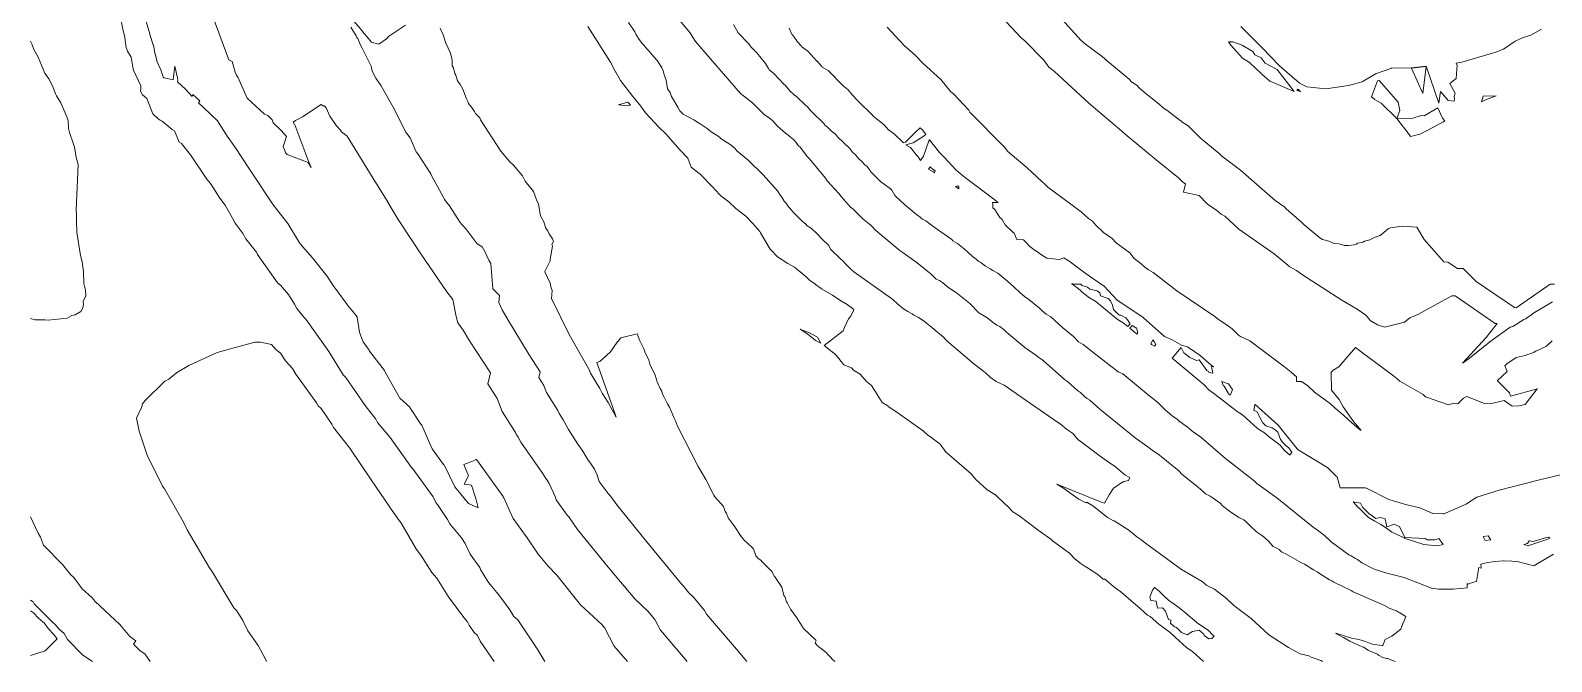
# Model space of a CAD drawing. Header units: metres. Extents: x 808092 to 809616, y 9156899 to 9158040.
# Drawn here: x 808091.9 to 808547.3, y 9156899.9 to 9157088.8 of the extents above; entities that cross this region are included whole.
import ezdxf

# ---------------------------------------------------------------- set-up
doc = ezdxf.new("R2010")
doc.units = ezdxf.units.M
doc.layers.add('C-TOPO-MAJR', color=9, linetype='Continuous')

msp = doc.modelspace()

# ---------------------------------------------------------------- linework, layer by layer
at = {"layer": 'C-TOPO-MAJR', "color": 9, "linetype": 'Continuous', "lineweight": 5}
for points, elevation in [([(808204.21, 9157090.33), (808199.14, 9157086.93), (808198.48, 9157086.25), (808196.21, 9157084.72), (808194.01, 9157085.29), (808192.04, 9157087.64), (808191.72, 9157087.97), (808191.22, 9157088.65), (808184.57, 9157096.49)], 2800), ([(808245.93, 9156899.9), (808243.84, 9156903.37), (808237.82, 9156912.44), (808236.6, 9156913.38), (808235.43, 9156915.37), (808232.3, 9156919.62), (808231.9, 9156920.04), (808231.56, 9156920.6), (808229.53, 9156922.97), (808228.87, 9156923.83), (808226.68, 9156927.46), (808226.5, 9156928.09), (808223.53, 9156932.09), (808222.11, 9156935.23), (808220.96, 9156936.93), (808217.44, 9156941.08), (808216.76, 9156942.47), (808213.81, 9156946.9), (808213.3, 9156947.54), (808212.46, 9156949.23), (808206.39, 9156957.6), (808206, 9156958.02), (808199.6, 9156967.01), (808195.86, 9156971.47), (808195.29, 9156972.4), (808192.14, 9156976.49), (808186.3, 9156984.93), (808185.58, 9156985.75), (808181.29, 9156992.69), (808174.32, 9157002.42), (808173.87, 9157002.85), (808171.7, 9157005.6), (808171.02, 9157006.86), (808169.16, 9157009.79), (808166.81, 9157012.6), (808165.93, 9157013.24), (808159.87, 9157021.75), (808159.58, 9157022.46), (808156.44, 9157026.46), (808156.02, 9157027.11), (808155.56, 9157027.95), (808153.16, 9157031.07), (808152.4, 9157032.64), (808150.25, 9157036.45), (808148.64, 9157038.6), (808145.86, 9157043), (808144.77, 9157044.23), (808139.88, 9157051.58), (808137.15, 9157054.97), (808136.47, 9157055.37), (808135, 9157058.73), (808134.39, 9157059.15), (808131.37, 9157061.68), (808130.73, 9157061.93), (808130.13, 9157062.37), (808128.6, 9157063.82), (808126.74, 9157068.41), (808125.49, 9157069.54), (808124.91, 9157070.58), (808124.94, 9157071.59), (808125.01, 9157072.23), (808122.8, 9157076.88), (808122.54, 9157077.81), (808122.05, 9157080.82), (808120.96, 9157082.58), (808120.6, 9157083.73), (808120.06, 9157087.3), (808119.64, 9157088.69), (808119.03, 9157091.68)], 2770), ([(808126.55, 9157091.43), (808127.67, 9157087.73), (808127.68, 9157087.61), (808128.67, 9157084.48), (808128.71, 9157084.42), (808129.12, 9157082.06), (808129.84, 9157079.39), (808130.93, 9157077.04), (808131.72, 9157074.61), (808131.83, 9157074.66), (808131.96, 9157074.59), (808134.64, 9157074.03), (808135.14, 9157078.11), (808135.96, 9157074.57), (808136.03, 9157073.81), (808135.95, 9157073.39), (808138.35, 9157071.21), (808140.34, 9157069.03), (808140.57, 9157069.63), (808142.6, 9157067.69), (808142.25, 9157067.11), (808143.73, 9157065.75), (808143.85, 9157065.61), (808147.94, 9157061.7), (808151.05, 9157056.85), (808151.13, 9157056.71), (808154.16, 9157052.38), (808154.2, 9157052.3), (808158.06, 9157046.4), (808164.56, 9157036.64), (808168.94, 9157030.99), (808172.5, 9157025.18), (808172.59, 9157025.09), (808172.66, 9157024.95), (808176.33, 9157020.72), (808180.63, 9157015.31), (808182.55, 9157012.43), (808186.74, 9157006.81), (808186.91, 9157006.45), (808189.43, 9157003.49), (808189.75, 9157002.93), (808190.39, 9156998.53), (808191.4, 9156995.79), (808191.51, 9156995.55), (808193.28, 9156993.09), (808193.46, 9156992.77), (808197.88, 9156986.97), (808197.93, 9156986.89), (808198.03, 9156986.68), (808202.39, 9156978.93), (808202.55, 9156978.72), (808205.48, 9156976.07), (808205.52, 9156975.98), (808208.81, 9156970.94), (808208.98, 9156970.75), (808209.06, 9156970.61), (808212.04, 9156963.74), (808212.16, 9156963.53), (808215.62, 9156958.89), (808215.75, 9156958.77), (808219, 9156952.24), (808219.39, 9156951.65), (808223.07, 9156947.19), (808225.98, 9156945.89), (808225.28, 9156948.74), (808223.96, 9156952.65), (808221.73, 9156952.96), (808223.06, 9156955.53), (808221.68, 9156958.92), (808224.57, 9156959.94), (808225.3, 9156960.35), (808225.46, 9156960.37), (808233.42, 9156949.28), (808233.54, 9156949.08), (808233.59, 9156949.02), (808233.67, 9156948.89), (808236.33, 9156942.93), (808236.39, 9156942.76), (808240.37, 9156937.33), (808240.47, 9156937.21), (808243.91, 9156932.09), (808246.9, 9156928.44), (808249.47, 9156925.79), (808256.63, 9156916.91), (808263.05, 9156910.86), (808263.86, 9156909.89), (808266.7, 9156904.47), (808270.7, 9156899.9)], 2780), ([(808146.36, 9157093.5), (808151.35, 9157080), (808152.32, 9157079.5), (808153.25, 9157076.26), (808153.64, 9157075.36), (808153.97, 9157074.79), (808156.83, 9157068.56), (808162.02, 9157063.73), (808162.94, 9157063.35), (808164.28, 9157061.99), (808164.58, 9157061.15), (808167.01, 9157058.86), (808168.59, 9157057.08), (808167.57, 9157054.01), (808168.34, 9157052.07), (808168.77, 9157051.65), (808175.03, 9157049.26), (808176.01, 9157047.74), (808175.27, 9157049.32), (808171.42, 9157059.71), (808171.35, 9157059.97), (808170.6, 9157061.35), (808171.23, 9157061.88), (808173.4, 9157062.96), (808178.96, 9157066.63), (808179.65, 9157066.16), (808179.96, 9157066.21), (808180.35, 9157065.72), (808180.44, 9157065.59), (808181.54, 9157063.16), (808183.51, 9157060.22), (808184.7, 9157058.92), (808185.01, 9157058.47), (808186.74, 9157057.1), (808194.21, 9157044.97), (808198.97, 9157037.27), (808199.05, 9157037.18), (808201.96, 9157032.19), (808208.82, 9157021.98), (808216.62, 9157010.51), (808218.36, 9157008.28), (808219.35, 9157003.14), (808219.84, 9157001.3), (808221.44, 9156999.07), (808223.39, 9156995.86), (808229.69, 9156986.31), (808228.84, 9156983.06), (808231.63, 9156978.61), (808233.14, 9156974.73), (808237.11, 9156968.43), (808237.33, 9156967.99), (808237.92, 9156967.06), (808238.7, 9156965.61), (808245.24, 9156956.25), (808246.22, 9156954.65), (808246.59, 9156954.17), (808247.23, 9156953.2), (808248.97, 9156949.31), (808249.3, 9156948.3), (808252.63, 9156943.76), (808253.09, 9156943.24), (808255.67, 9156939.43), (808264.86, 9156928.19), (808265.33, 9156927.57), (808272.85, 9156918.69), (808276.73, 9156915.02), (808278.81, 9156912.54), (808280.51, 9156909.3), (808288.52, 9156899.9)], 2790), ([(808478.76, 9156899.9), (808478.24, 9156900.26), (808475.38, 9156901.25), (808474.66, 9156901.63), (808472.05, 9156902.2), (808468.54, 9156904.07), (808462.71, 9156907.9), (808457.4, 9156912.81), (808452.22, 9156916.7), (808450.02, 9156918.82), (808446.37, 9156921.59), (808444.07, 9156922.65), (808442.69, 9156923.85), (808436.55, 9156927.42), (808425.74, 9156935.37), (808424.39, 9156936.44), (808423.19, 9156937.24), (808420.74, 9156939.21), (808416.36, 9156942.02), (808416.17, 9156942.04), (808414.36, 9156943.04), (808410.28, 9156946.27), (808408.21, 9156947.6), (808407.84, 9156947.44), (808405.78, 9156948.54), (808403.13, 9156950.41), (808403.13, 9156950.41), (808403.05, 9156950.49), (808403.04, 9156950.5), (808401.22, 9156951.82), (808399.18, 9156953), (808412.82, 9156947.55), (808413.52, 9156947.28), (808414.88, 9156949.76), (808416.18, 9156951.77), (808416.94, 9156952.25), (808418.09, 9156953.13), (808419.23, 9156953.82), (808420.62, 9156954.1), (808420.93, 9156954.76), (808421.02, 9156955.01), (808419.57, 9156955.78), (808416.9, 9156958.05), (808416.81, 9156958.1), (808416.72, 9156958.15), (808415.13, 9156959.28), (808414.97, 9156959.37), (808411.51, 9156961.83), (808411.34, 9156961.98), (808405.76, 9156966.12), (808405.6, 9156966.27), (808404.2, 9156967.93), (808403.87, 9156968.23), (808402.07, 9156969.48), (808400.24, 9156971.08), (808399.45, 9156971.56), (808387.44, 9156979.79), (808387.03, 9156980.13), (808383.4, 9156982.61), (808381.07, 9156983.77), (808379.34, 9156984.94), (808377.7, 9156986.42), (808374.75, 9156988.7), (808374.39, 9156989.04), (808366.28, 9156995.94), (808365.31, 9156996.99), (808359.45, 9157001.74), (808357.77, 9157002.89), (808356.43, 9157003.61), (808355.93, 9157004.01), (808354.57, 9157004.68), (808353.31, 9157005.48), (808351.63, 9157006.83), (808350.14, 9157008.23), (808349.66, 9157008.57), (808338.38, 9157016.59), (808337.49, 9157017.33), (808336.44, 9157018.43), (808336.01, 9157018.8), (808335.01, 9157019.92), (808334.58, 9157020.29), (808331.47, 9157023.32), (808330.98, 9157024.39), (808329, 9157026.26), (808327.49, 9157027.89), (808325.75, 9157029.48), (808324.5, 9157030.34), (808324.07, 9157030.78), (808322.96, 9157031.72), (808320.18, 9157034.53), (808319.3, 9157035.58), (808318.84, 9157036.02), (808318.04, 9157037.2), (808317.59, 9157037.67), (808316.84, 9157038.93), (808316.44, 9157039.37), (808315.54, 9157040.8), (808311.31, 9157045.61), (808306.69, 9157050.08), (808303.38, 9157052.77), (808302.78, 9157053.56), (808301.41, 9157054.65), (808298.97, 9157056.12), (808297.78, 9157057.11), (808295.68, 9157058.44), (808294.52, 9157059.46), (808292.4, 9157060.86), (808291.89, 9157061.13), (808290.5, 9157062.03), (808287.31, 9157063.76), (808286.31, 9157064.68), (808285.71, 9157065.85), (808283.88, 9157069.04), (808283.44, 9157070.22), (808282.66, 9157071.32), (808282.29, 9157073.86), (808281.75, 9157075.2), (808281.33, 9157076.71), (808280.9, 9157077.57), (808279.66, 9157079.67), (808278.54, 9157080.87), (808277.06, 9157082.69), (808276.54, 9157083.18), (808275.58, 9157084.43), (808275.15, 9157084.82), (808274.18, 9157086.08), (808273.28, 9157087.49), (808272.83, 9157088.42), (808270.98, 9157091.19)], 2830), ([(808285.2, 9157093.08), (808289.35, 9157088.18), (808291.04, 9157085.5), (808300.05, 9157075.15), (808304.51, 9157069.96), (808308.05, 9157067.16), (808311.54, 9157063.64), (808313.17, 9157062.54), (808314.07, 9157061.81), (808315.58, 9157060.09), (808317.94, 9157058.01), (808318.79, 9157057.4), (808320.42, 9157056.07), (808321.16, 9157055.29), (808321.72, 9157054.4), (808322.48, 9157053.71), (808324.45, 9157051.11), (808325.16, 9157050.4), (808329.9, 9157044.61), (808330.43, 9157043.76), (808333.98, 9157039.95), (808334.6, 9157039.1), (808337.44, 9157035.92), (808338.24, 9157035.27), (808341.17, 9157032.4), (808343.63, 9157030.4), (808345.04, 9157028.91), (808352.27, 9157022.82), (808353.2, 9157022.26), (808357.43, 9157019.23), (808361.54, 9157015.87), (808362.34, 9157015.01), (808363.1, 9157014.33), (808364.12, 9157013.9), (808364.99, 9157013.38), (808366.5, 9157012.03), (808368.32, 9157010.79), (808369.21, 9157010.27), (808373.14, 9157007.08), (808375.87, 9157004.29), (808378.2, 9157002.92), (808379.82, 9157001.57), (808381.2, 9157000.62), (808382.14, 9157000.17), (808383.45, 9156999.17), (808384.18, 9156998.51), (808389.66, 9156993.85), (808392.96, 9156991.56), (808393.82, 9156990.86), (808395.15, 9156990), (808401.54, 9156984.34), (808402.37, 9156983.75), (808405.43, 9156981.05), (808406.28, 9156980.41), (808407.35, 9156979.33), (808408.17, 9156978.66), (808409.04, 9156978.1), (808412.11, 9156975.43), (808422.63, 9156966.84), (808426.87, 9156963.86), (808427.73, 9156963.15), (808429.95, 9156961.65), (808435.72, 9156957.01), (808436.72, 9156955.86), (808442.09, 9156951.61), (808443.69, 9156950.07), (808445.15, 9156949.44), (808445.99, 9156948.78), (808448.07, 9156947.34), (808448.81, 9156946.5), (808450.85, 9156944.92), (808453.73, 9156942.98), (808455.18, 9156942.29), (808455.99, 9156941.63), (808457.11, 9156940.48), (808459.02, 9156938.72), (808460.78, 9156937.52), (808462.5, 9156936.07), (808463.94, 9156934.33), (808464.85, 9156933.98), (808465.73, 9156933.42), (808466.6, 9156932.68), (808467.59, 9156932.25), (808472.44, 9156929.45), (808473.31, 9156929.03), (808476.04, 9156927.32), (808477.17, 9156926.77), (808477.85, 9156926.25), (808480.87, 9156924.38), (808481.52, 9156924.07), (808482.15, 9156923.62), (808487.32, 9156921.15), (808487.88, 9156920.8), (808497.32, 9156916.71), (808498.94, 9156915.79), (808500.94, 9156915.12), (808501.76, 9156914.53), (808501.93, 9156914.47), (808503.64, 9156913.37), (808502.2, 9156909.68), (808502.17, 9156909.6), (808499.51, 9156907.46), (808497.5, 9156906.54), (808496.76, 9156904.67), (808496.54, 9156904.74), (808493.58, 9156905.14), (808491.61, 9156905.94), (808489.58, 9156906.54), (808487.41, 9156906.91), (808482.78, 9156908.39), (808483.14, 9156908.13), (808483.17, 9156908.11), (808484.96, 9156907.14), (808485.06, 9156907.11), (808486.92, 9156906.05), (808490.64, 9156904.29), (808490.98, 9156904.17), (808492.41, 9156903.27), (808492.79, 9156903.09), (808493, 9156903.04), (808495.2, 9156902.15), (808495.55, 9156901.81), (808497.03, 9156901.05), (808497.58, 9156900.94), (808497.9, 9156900.81), (808498.18, 9156900.84), (808500.45, 9156899.9)], 2840), ([(808302.38, 9157090.61), (808303.82, 9157088.1), (808306.89, 9157084.92), (808307.69, 9157083.75), (808309.39, 9157082.04), (808311.95, 9157078.9), (808312.86, 9157077.37), (808313.12, 9157076.99), (808314.51, 9157075.94), (808317.45, 9157072.69), (808317.83, 9157072.39), (808319.27, 9157070.75), (808320.53, 9157069.55), (808321.28, 9157069.01), (808324.04, 9157066.33), (808324.46, 9157066.02), (808325.52, 9157064.73), (808329.66, 9157060.74), (808329.74, 9157060.48), (808330.54, 9157059.83), (808331.73, 9157058.67), (808332.9, 9157057.78), (808333.51, 9157056.99), (808337.27, 9157053.45), (808337.95, 9157052.48), (808338.99, 9157051.48), (808339.93, 9157050.32), (808340.74, 9157049.62), (808341.8, 9157048.43), (808342.29, 9157048.13), (808343.3, 9157046.92), (808343.45, 9157046.55), (808346.46, 9157043.57), (808349.45, 9157041.37), (808349.81, 9157040.96), (808350.59, 9157039.59), (808350.94, 9157039.18), (808353.58, 9157036.66), (808357.32, 9157033.57), (808357.78, 9157033.32), (808359, 9157032.29), (808360.02, 9157031.82), (808362.51, 9157029.88), (808367.72, 9157026.21), (808368.09, 9157025.82), (808369.45, 9157025.05), (808371.46, 9157023.46), (808372.57, 9157022.4), (808374.02, 9157021.07), (808374.58, 9157020.74), (808375.82, 9157019.68), (808376.41, 9157019.33), (808377.83, 9157018.27), (808379.29, 9157017.47), (808380.08, 9157016.91), (808381.49, 9157016.12), (808382.84, 9157015.08), (808384.47, 9157013.75), (808386.35, 9157012.09), (808388.22, 9157010.21), (808389.53, 9157009.18), (808390.84, 9157008.29), (808394.02, 9157005.69), (808394.42, 9157005.27), (808395.59, 9157004.22), (808396.05, 9157003.88), (808397.36, 9157003.09), (808401.01, 9156999.78), (808404.2, 9156997.22), (808405.71, 9156995.62), (808407.06, 9156994.75), (808410.83, 9156991.83), (808411.29, 9156991.55), (808417.52, 9156986.64), (808418.95, 9156985.97), (808427.11, 9156979.21), (808428.35, 9156978.34), (808429.58, 9156977.3), (808431.81, 9156975.09), (808432.26, 9156974.78), (808433.88, 9156973.31), (808435.19, 9156972.43), (808435.98, 9156971.66), (808436.06, 9156971.76), (808437.23, 9156970.82), (808438.59, 9156969.86), (808439.72, 9156968.85), (808442.31, 9156967.03), (808449.72, 9156960.7), (808458.26, 9156953.99), (808459.05, 9156953.23), (808465.02, 9156948.86), (808475.99, 9156940.09), (808477.21, 9156939.26), (808479.33, 9156937.61), (808481.37, 9156935.74), (808486.65, 9156931.88), (808487.29, 9156931.59), (808488.57, 9156930.72), (808489.18, 9156930.43), (808490.56, 9156929.43), (808494.16, 9156927.52), (808495.79, 9156927.09), (808497.6, 9156926.43), (808503.21, 9156925.04), (808511.39, 9156921.87), (808513.47, 9156921.6), (808517.84, 9156921.61), (808522.1, 9156921.96), (808522.03, 9156923.26), (808522.21, 9156923.02), (808523.96, 9156923.7), (808524.8, 9156923.91), (808525.53, 9156928.07), (808526.22, 9156927.9), (808526.1, 9156929.1), (808527.76, 9156929.46), (808530.21, 9156929.86), (808532.88, 9156930.09), (808533.17, 9156930.01), (808535.38, 9156929.99), (808537.44, 9156929.73), (808542.06, 9156928.6), (808547.86, 9156932.09)], 2850), ([(808382.36, 9157093.2), (808388.65, 9157086.49), (808389.56, 9157085.76), (808395.32, 9157079.87), (808396.85, 9157077.83), (808398.49, 9157076.48), (808408.78, 9157067.01), (808418.63, 9157058.65), (808420.31, 9157057.27), (808428.99, 9157050.06), (808435.61, 9157044.72), (808436.91, 9157043.37), (808437.69, 9157042.84), (808437.08, 9157040.43), (808441.77, 9157039.41), (808444.23, 9157036.93), (808444.96, 9157036.3), (808447.05, 9157034.98), (808448.38, 9157033.83), (808449.54, 9157033.22), (808453.71, 9157029.32), (808464.22, 9157021.91), (808468.93, 9157018.07), (808471, 9157016.93), (808472.74, 9157015.69), (808484.56, 9157008.02), (808489.14, 9157005.36), (808491.76, 9157003.58), (808492.51, 9157002.72), (808493.02, 9157001.95), (808495.2, 9157000.66), (808497.3, 9157000.01), (808503.33, 9157001.43), (808504.92, 9157002.77), (808507.29, 9157003.82), (808517.5, 9157009.4), (808518.47, 9157009.41), (808518.74, 9157009.14), (808530.44, 9157001.11), (808531.04, 9157001.04), (808527.76, 9156996.88), (808520.67, 9156989.22), (808522.65, 9156990.62), (808522.76, 9156990.69), (808522.8, 9156990.74), (808522.85, 9156990.77), (808528.78, 9156995.51), (808528.87, 9156995.62), (808534.89, 9156999.98), (808535.28, 9157000.06), (808535.68, 9157000.21), (808539.02, 9157002.26), (808539.55, 9157002.5), (808541.42, 9157003.77), (808541.72, 9157004.05), (808547.59, 9157007.52)], 2880), ([(808399.71, 9157093.28), (808406.52, 9157085.81), (808407.82, 9157084.7), (808412.81, 9157081.03), (808414.35, 9157079.55), (808420.9, 9157074.16), (808421.61, 9157073.35), (808423.25, 9157072.28), (808423.88, 9157071.62), (808426.09, 9157069.73), (808426.41, 9157069.38), (808429.85, 9157066.7), (808431.15, 9157065.5), (808432.13, 9157064.97), (808436.96, 9157061.23), (808438.41, 9157060.35), (808442.12, 9157056.69), (808447.76, 9157051.99), (808448.58, 9157051.19), (808454.16, 9157047), (808464.6, 9157037.86), (808467.45, 9157035.87), (808467.83, 9157035.44), (808472.54, 9157031.35), (808473.24, 9157030.63), (808477.9, 9157026.74), (808478.77, 9157026.2), (808480.6, 9157025.69), (808482.23, 9157025.07), (808483.77, 9157024.9), (808485.36, 9157024.45), (808486.56, 9157024.4), (808488.3, 9157024.65), (808488.88, 9157024.82), (808489.19, 9157025.09), (808490.92, 9157025.39), (808491.34, 9157025.71), (808492.89, 9157026.1), (808494.46, 9157026.88), (808496.03, 9157027.45), (808498.37, 9157029.4), (808499.09, 9157029.75), (808502.64, 9157030.26), (808506.99, 9157029.9), (808509.18, 9157026.22), (808515.06, 9157019.58), (808516.23, 9157019.42), (808519.15, 9157017.57), (808520.84, 9157017.58), (808524.72, 9157013.65), (808536.23, 9157005.84), (808536.74, 9157005.78), (808546.94, 9157012.85), (808548.16, 9157012.9)], 2890), ([(808187.87, 9157089.73), (808189.45, 9157087.13), (808189.62, 9157086.71), (808189.89, 9157086.38), (808190.72, 9157084.39), (808191.13, 9157083.68), (808193.95, 9157078.06), (808194.27, 9157076.63), (808195.3, 9157074.52), (808196.95, 9157072.18), (808201, 9157064.89), (808204.23, 9157058.49), (808205.56, 9157056.61), (808207.35, 9157052.47), (808207.9, 9157051.82), (808211.76, 9157045.89), (808212.14, 9157044.95), (808216, 9157038.06), (808216.48, 9157037.35), (808217.37, 9157036.25), (808220.59, 9157031.28), (808221.08, 9157030.68), (808222.38, 9157029.35), (808225.7, 9157024.93), (808227.15, 9157023.98), (808227.91, 9157022.64), (808229.15, 9157020.08), (808229.79, 9157019.06), (808230.38, 9157011.48), (808232.36, 9157009.43), (808232.16, 9157007.34), (808233.18, 9157005.19), (808234.93, 9157002.05), (808241.21, 9156991.68), (808244.56, 9156986.62), (808244.1, 9156984.89), (808245.58, 9156982.53), (808246.38, 9156980.47), (808249.77, 9156975), (808250.21, 9156974.11), (808251.4, 9156972.25), (808252.96, 9156969.33), (808255.76, 9156964.93), (808257.06, 9156963.22), (808258.91, 9156960.22), (808259.6, 9156959.32), (808260.79, 9156957.51), (808261.61, 9156955.68), (808262.22, 9156953.84), (808264.9, 9156950.19), (808265.7, 9156949.27), (808267.43, 9156946.78), (808276.32, 9156935.79), (808285.15, 9156925.12), (808287, 9156922.91), (808287.55, 9156922.35), (808289.06, 9156920.47), (808290.42, 9156919.19), (808293.76, 9156915.19), (808294.32, 9156914.13), (808303.35, 9156903.59), (808306.38, 9156899.9)], 2800), ([(808214.63, 9157089.42), (808215.5, 9157087.46), (808216.3, 9157084.93), (808217.66, 9157082.01), (808218.21, 9157079.87), (808218.22, 9157078.19), (808218.62, 9157077.59), (808218.96, 9157075.9), (808219.27, 9157075.42), (808219.82, 9157073.71), (808220.53, 9157072.64), (808221.34, 9157071.19), (808222.19, 9157069.13), (808222.37, 9157068.5), (808222.85, 9157067.56), (808223.1, 9157066.92), (808224, 9157065.83), (808224.86, 9157064.49), (808225.14, 9157063.96), (808226.44, 9157062.61), (808226.65, 9157062.06), (808232.73, 9157052.67), (808235.48, 9157049.43), (808236.54, 9157048.45), (808239.19, 9157045.28), (808240.02, 9157043.71), (808242.51, 9157040.54), (808243.38, 9157038.11), (808244, 9157036.75), (808244.67, 9157033.34), (808245.6, 9157031.52), (808245.96, 9157030.64), (808246.12, 9157029.71), (808246.84, 9157028.79), (808247.2, 9157027.92), (808248.19, 9157026.4), (808248.48, 9157025.65), (808248.04, 9157024.7), (808248.23, 9157024.27), (808247.56, 9157020.37), (808247.51, 9157019.79), (808245.88, 9157016.64), (808245.88, 9157016.62), (808245.88, 9157016.58), (808247.49, 9157013.18), (808247.76, 9157012.05), (808248.12, 9157010.99), (808247.9, 9157008.61), (808253.22, 9156997.83), (808259.42, 9156986.92), (808259.37, 9156986.72), (808259.54, 9156986.45), (808259.63, 9156986.21), (808262.43, 9156981.58), (808263.1, 9156980.24), (808264.87, 9156977.43), (808267.25, 9156973), (808266.27, 9156975.99), (808261.48, 9156989.38), (808262.42, 9156989.74), (808264.4, 9156991.47), (808265.57, 9156992.65), (808267.53, 9156995.47), (808267.99, 9156995.93), (808268.66, 9156996.8), (808273.52, 9156997.99), (808274.33, 9156995.88), (808275.61, 9156993.26), (808275.83, 9156992.65), (808277.04, 9156990.06), (808277.37, 9156988.93), (808278.94, 9156985.58), (808279.57, 9156983.62), (808280.45, 9156981.63), (808280.98, 9156980.86), (808281.15, 9156979.92), (808281.68, 9156979.07), (808282.68, 9156977.03), (808283.22, 9156976.04), (808283.93, 9156974.48), (808284.23, 9156973.6), (808284.64, 9156972.75), (808285.08, 9156971.98), (808285.68, 9156970.35), (808291.79, 9156958.28), (808294.07, 9156954.38), (808296.47, 9156949.74), (808296.86, 9156949.2), (808299.39, 9156946.27), (808299.91, 9156944.79), (808300.26, 9156944.33), (808300.79, 9156942.92), (808302.64, 9156940.48), (808304.73, 9156937.33), (808305.1, 9156936.91), (808305.44, 9156936.46), (808308.03, 9156934.09), (808308.36, 9156933.69), (808309.13, 9156931.53), (808309.41, 9156931.2), (808309.65, 9156930.86), (808310.69, 9156930.15), (808310.9, 9156929.86), (808313.68, 9156927.08), (808313.86, 9156926.82), (808314.7, 9156925.38), (808314.89, 9156925.17), (808316.83, 9156922.14), (808317.52, 9156919.64), (808317.73, 9156919.37), (808318.25, 9156917.79), (808318.59, 9156917.35), (808319.43, 9156915.59), (808321.35, 9156913.03), (808323.36, 9156909.76), (808327.01, 9156906.31), (808327.18, 9156906.09), (808326.89, 9156905.51), (808327.05, 9156905.24), (808327.25, 9156905.01), (808327.42, 9156904.73), (808330.16, 9156902.64), (808330.28, 9156902.47), (808330.38, 9156902.3), (808331.61, 9156901.02), (808331.81, 9156900.72), (808332.73, 9156899.9)], 2810), ([(808258.8, 9157089.95), (808265.61, 9157079.28), (808267.11, 9157076.43), (808267.21, 9157076.3), (808268.59, 9157073.76), (808272.3, 9157069.03), (808274.39, 9157066.53), (808276.02, 9157064.16), (808280.1, 9157059.7), (808282.2, 9157057.78), (808286.33, 9157053.03), (808288.74, 9157050.61), (808289.77, 9157047.88), (808292.01, 9157046.09), (808292.16, 9157045.93), (808292.31, 9157045.83), (808296.37, 9157041.73), (808296.75, 9157041.26), (808298.6, 9157039.31), (808301.01, 9157037.48), (808303.09, 9157035.54), (808306.05, 9157033.17), (808308.2, 9157031.01), (808310.29, 9157028.6), (808310.53, 9157028.26), (808313.41, 9157023.36), (808313.64, 9157023.07), (808315.55, 9157021), (808318.65, 9157019.06), (808320.51, 9157018.05), (808320.64, 9157017.96), (808324.12, 9157015.01), (808325.26, 9157013.97), (808326.96, 9157012.81), (808327, 9157012.77), (808328.69, 9157011.57), (808328.78, 9157011.48), (808332.02, 9157009.55), (808334.49, 9157007.82), (808336.4, 9157006.74), (808338.47, 9157005.27), (808338.34, 9157005.08), (808338.33, 9157004.97), (808337.66, 9157003.52), (808337.08, 9157002.7), (808336.86, 9157002.52), (808335.62, 9156999.87), (808335.27, 9156998.92), (808329.55, 9156994.46), (808332.9, 9156991.78), (808333.12, 9156991.63), (808335.45, 9156988.72), (808337.69, 9156987.77), (808338.36, 9156987.1), (808340.32, 9156985.89), (808342.23, 9156983.73), (808343.69, 9156982.52), (808343.96, 9156982.22), (808346.92, 9156977.46), (808348.59, 9156976.44), (808348.72, 9156976.27), (808352.22, 9156973.95), (808352.4, 9156973.77), (808359.2, 9156968.92), (808360.63, 9156967.65), (808361.07, 9156967.39), (808364.28, 9156964.95), (808366.08, 9156962.5), (808366.32, 9156962.34), (808373.56, 9156956.09), (808374.85, 9156954.45), (808378.32, 9156951.34), (808380.64, 9156949.95), (808380.74, 9156949.87), (808383.74, 9156947), (808384.57, 9156946.33), (808386.08, 9156944.68), (808387.85, 9156943.59), (808387.87, 9156943.57), (808393.57, 9156939.18), (808394.35, 9156938.77), (808397.41, 9156936.49), (808397.89, 9156936.01), (808402.98, 9156932.35), (808403.06, 9156932.25), (808404.54, 9156930.76), (808406.12, 9156929.46), (808406.22, 9156929.35), (808408.03, 9156928.17), (808408.07, 9156928.11), (808411.48, 9156925.93), (808413.12, 9156924.61), (808413.56, 9156924.53), (808416.67, 9156922.01), (808418.37, 9156920.74), (808422.82, 9156916.9), (808422.84, 9156916.88), (808422.85, 9156916.87), (808423.29, 9156916.58), (808426.35, 9156913.78), (808426.53, 9156913.65), (808427.19, 9156913.36), (808429.71, 9156911.13), (808433.1, 9156908.58), (808434.76, 9156907.14), (808438.07, 9156904.1), (808439.92, 9156902.77), (808443.05, 9156900.02), (808443.15, 9156899.9)], 2820), ([(808319.07, 9157089.45), (808320.01, 9157087.52), (808320.04, 9157087.44), (808321.39, 9157085.65), (808321.41, 9157085.58), (808322.78, 9157084.06), (808322.9, 9157083.84), (808324.63, 9157082.55), (808327.35, 9157079.64), (808327.43, 9157079.58), (808328.81, 9157077.96), (808328.97, 9157077.84), (808330.74, 9157076.78), (808335.22, 9157072.24), (808336.71, 9157070.97), (808338.02, 9157069.41), (808338.07, 9157069.37), (808339.59, 9157067.74), (808339.65, 9157067.7), (808344.11, 9157063.36), (808344.24, 9157063.18), (808347.49, 9157060.51), (808348.85, 9157059.04), (808350.58, 9157057.7), (808353.25, 9157055.15), (808353.33, 9157055.24), (808353.94, 9157055.36), (808356.75, 9157058.28), (808358.25, 9157059.61), (808359.06, 9157058.93), (808359.08, 9157058.91), (808359.99, 9157057.61), (808359.53, 9157057.2), (808356.18, 9157055.14), (808354.01, 9157054.54), (808355.37, 9157053.71), (808357.31, 9157051.36), (808357.34, 9157051.34), (808358.36, 9157049.88), (808359.26, 9157051.19), (808360.84, 9157055.79), (808361.13, 9157056.07), (808364.06, 9157052.29), (808365.6, 9157050.72), (808365.63, 9157050.7), (808365.69, 9157050.66), (808368.99, 9157047.05), (808369.03, 9157047.02), (808369.05, 9157047.01), (808371.48, 9157044.97), (808378.23, 9157039.92), (808378.27, 9157039.88), (808381.66, 9157037.28), (808379.93, 9157037.3), (808380.03, 9157036.75), (808380.04, 9157035.71), (808380.68, 9157035.21), (808382.11, 9157032.85), (808382.79, 9157032.19), (808383.77, 9157030.57), (808386.05, 9157028.37), (808386.38, 9157028.1), (808387.25, 9157026.2), (808389.18, 9157026.12), (808389.93, 9157025.45), (808391.13, 9157024.13), (808392.76, 9157022.94), (808392.85, 9157022.9), (808394.6, 9157021.6), (808396.18, 9157020.67), (808399.98, 9157020.25), (808401.28, 9157020.69), (808402.63, 9157019.96), (808402.67, 9157019.91), (808402.72, 9157019.87), (808402.79, 9157019.84), (808407.95, 9157015.99), (808407.99, 9157015.94), (808413.18, 9157012.4), (808413.21, 9157012.38), (808413.24, 9157012.35), (808413.26, 9157012.32), (808417.4, 9157007.95), (808417.43, 9157007.92), (808425.07, 9157002.88), (808431.42, 9156997.21), (808433.71, 9156996.21), (808436.52, 9156994.59), (808438.28, 9156994.08), (808438.3, 9156994.07), (808442.11, 9156991.55), (808442.13, 9156991.54), (808445.32, 9156988.67), (808445.33, 9156988.67), (808446.1, 9156988.13), (808445.54, 9156988.25), (808445.89, 9156986.23), (808444.69, 9156986.43), (808444.48, 9156986.77), (808444.14, 9156986.98), (808441.82, 9156990.23), (808441.02, 9156990.02), (808439.01, 9156990.86), (808437.25, 9156992.3), (808436.44, 9156993.91), (808433.78, 9156990.68), (808443.28, 9156982.7), (808443.38, 9156982.64), (808444.73, 9156981.2), (808446.56, 9156979.88), (808453.15, 9156974.7), (808454.83, 9156973.71), (808459.22, 9156969.76), (808459.57, 9156969.49), (808461.39, 9156968.38), (808462.85, 9156967.08), (808466.05, 9156964.69), (808467.32, 9156963.09), (808468.88, 9156961.73), (808468.97, 9156961.81), (808469.56, 9156962.46), (808468.63, 9156963.83), (808467.88, 9156964.47), (808466.87, 9156965.47), (808466.17, 9156966.38), (808465.36, 9156968.55), (808464.55, 9156969.27), (808463.65, 9156969.86), (808461.81, 9156970.46), (808460.8, 9156971.41), (808459.07, 9156974.7), (808458.23, 9156975.03), (808458.44, 9156976.78), (808458.56, 9156976.79), (808465.45, 9156970.7), (808471.19, 9156963.56), (808471.24, 9156963.48), (808471.31, 9156963.4), (808471.39, 9156963.34), (808471.49, 9156963.28), (808480, 9156958.09), (808480.08, 9156958.07), (808480.22, 9156957.99), (808483.04, 9156955.2), (808483.13, 9156955.15), (808484.02, 9156951.91), (808491.54, 9156951.91), (808491.77, 9156951.82), (808491.95, 9156951.77), (808498.57, 9156948.45), (808503.26, 9156947.01), (808503.33, 9156946.97), (808507.8, 9156945.92), (808507.93, 9156945.92), (808511.8, 9156944.21), (808511.92, 9156944.18), (808514.86, 9156944.11), (808515.02, 9156944.07), (808521.73, 9156946.98), (808521.88, 9156947.06), (808524.99, 9156949.15), (808531.6, 9156951.21), (808543.66, 9156954.31), (808554.23, 9156956.83)], 2860), ([(808348.4, 9157089.72), (808353.48, 9157084.29), (808356.83, 9157081.34), (808359.14, 9157078.9), (808364.44, 9157074.06), (808367.5, 9157070.44), (808368.23, 9157069.77), (808372.81, 9157064.88), (808373.15, 9157064.32), (808383.49, 9157053.84), (808384.55, 9157052.55), (808390.29, 9157047.68), (808394.67, 9157043.53), (808395.6, 9157042.79), (808396.55, 9157041.86), (808406.47, 9157034.47), (808408.65, 9157032.52), (808409.84, 9157031.66), (808410.88, 9157030.49), (808413.14, 9157028.36), (808415.77, 9157026.49), (808416.97, 9157025.24), (808421.08, 9157022.26), (808422.34, 9157020.53), (808424.38, 9157019.02), (808425.47, 9157018.02), (808426.66, 9157017.12), (808428.05, 9157016.32), (808435.11, 9157010.88), (808446.47, 9157003.16), (808447.65, 9157002.23), (808450.19, 9157000.61), (808451.67, 9156999.48), (808453.59, 9156997.61), (808454.15, 9156997.22), (808457.01, 9156995.89), (808467.35, 9156988.07), (808469.35, 9156986.54), (808470.92, 9156985.16), (808471, 9156983.73), (808472.45, 9156983.76), (808474.33, 9156982.39), (808476.38, 9156980.52), (808481.15, 9156977), (808483.41, 9156974.94), (808484.22, 9156974.34), (808487.39, 9156971.44), (808489.72, 9156969.49), (808490.28, 9156969.09), (808488.05, 9156971.8), (808484.96, 9156976.18), (808483.72, 9156978.3), (808481.46, 9156981.14), (808481.33, 9156986.52), (808481.92, 9156987.09), (808483.66, 9156988.07), (808488.63, 9156993.86), (808490.26, 9156992.7), (808490.36, 9156992.62), (808499.96, 9156985.42), (808500.45, 9156984.99), (808501.21, 9156984.43), (808501.89, 9156983.83), (808508.87, 9156979.81), (808509.59, 9156979.14), (808516.45, 9156976.7), (808518.08, 9156977.23), (808519.27, 9156977.03), (808520.98, 9156978.7), (808521.99, 9156979.23), (808527.25, 9156977.15), (808528.92, 9156977.08), (808533.11, 9156978.07), (808535.56, 9156976.3), (808537.55, 9156976.43), (808539.37, 9156976.8), (808543.02, 9156981.51), (808543.06, 9156981.55), (808535.02, 9156979.35), (808534.7, 9156980.37), (808531.09, 9156983.9), (808531.03, 9156983.91), (808534, 9156986.73), (808533.28, 9156988.39), (808533.88, 9156989.03), (808536.74, 9156990.93), (808539.37, 9156991.49), (808542.09, 9156992.52), (808542.57, 9156992.81), (808545.62, 9156994.2), (808545.88, 9156994.38), (808547.46, 9156995.88)], 2870), ([(808454.33, 9157089.94), (808460.72, 9157083.57), (808465.83, 9157078.2), (808471.74, 9157073.1), (808471.89, 9157073), (808472.06, 9157072.95), (808474.07, 9157071.91), (808479.69, 9157071.35), (808486.57, 9157072.33), (808490.6, 9157073.36), (808494.79, 9157075.9), (808494.82, 9157075.93), (808494.86, 9157075.94), (808494.91, 9157075.94), (808499.24, 9157077.4), (808499.29, 9157077.48), (808499.37, 9157077.46), (808505.35, 9157077.58), (808509.82, 9157078.05), (808513.54, 9157067.02), (808514.1, 9157070.51), (808516.34, 9157067.82), (808518.17, 9157067.63), (808518.28, 9157068.28), (808518.13, 9157069.05), (808518.43, 9157070.06), (808516.84, 9157072.91), (808518.78, 9157074.42), (808518.92, 9157077.16), (808519.1, 9157078.29), (808518.73, 9157079), (808520.42, 9157079.26), (808530.6, 9157082.26), (808532.97, 9157083.22), (808536.47, 9157085.56), (808538.63, 9157086.61), (808541.1, 9157087.37), (808544.35, 9157089.17)], 2900), ([(808091.91, 9157002.56), (808093.23, 9157002.22), (808096.24, 9157002.19), (808097.18, 9157002.08), (808102.89, 9157002.71), (808104.32, 9157003.5), (808105.31, 9157003.69), (808106.99, 9157004.7), (808107.47, 9157005.57), (808107.84, 9157006.64), (808107.73, 9157007.62), (808108.51, 9157009.39), (808108.38, 9157011.09), (808107.95, 9157013.03), (808107.85, 9157016.53), (808107.39, 9157019.56), (808106.88, 9157021.45), (808105.82, 9157028.44), (808105.68, 9157031.76), (808105.74, 9157033.68), (808105.64, 9157034.95), (808106.2, 9157048.66), (808105.63, 9157050.72), (808105.06, 9157053.91), (808104.88, 9157054.44), (808104.74, 9157055.03), (808103.64, 9157058.21), (808103.33, 9157059.49), (808103.18, 9157061.82), (808102.77, 9157062.95), (808101, 9157067.12), (808099.74, 9157069.19), (808099.43, 9157069.82), (808098.63, 9157071.98), (808097.4, 9157074.33), (808096.22, 9157076.05), (808094.23, 9157080.81), (808092.92, 9157083.04), (808092.33, 9157084.82), (808091.91, 9157085.62)], 2760), ([(808230.78, 9156899.9), (808226.51, 9156905.96), (808226.16, 9156906.89), (808225.63, 9156907.76), (808224.81, 9156908.62), (808223.23, 9156910.79), (808222.72, 9156911.75), (808221.63, 9156913.06), (808217.03, 9156919.32), (808213.54, 9156924.82), (808212.09, 9156926.54), (808208.84, 9156931.7), (808207.52, 9156933.42), (808205.32, 9156937.21), (808202.81, 9156941.54), (808202.01, 9156942.5), (808201.54, 9156943.36), (808200.8, 9156944.2), (808193.94, 9156954.33), (808187.56, 9156963.77), (808182.66, 9156970), (808182.15, 9156970.91), (808178.92, 9156975.61), (808178.1, 9156976.46), (808177.6, 9156977.32), (808171.42, 9156985.87), (808170.33, 9156987.62), (808168.27, 9156989.89), (808166.79, 9156992.17), (808165.41, 9156993.27), (808164.13, 9156994.83), (808160.78, 9156995.51), (808159.06, 9156995.5), (808147.78, 9156992.36), (808139.34, 9156988.56), (808135.6, 9156986.3), (808133.32, 9156984.39), (808132.19, 9156983.79), (808126.22, 9156978.01), (808125.49, 9156977.08), (808125.19, 9156975.95), (808123.68, 9156972.79), (808124.44, 9156968.87), (808126.85, 9156961.67), (808131.45, 9156952.39), (808132.01, 9156951.61), (808137.71, 9156941.63), (808138.83, 9156939.29), (808145.57, 9156927.94), (808146.43, 9156926.69), (808152.81, 9156915.94), (808153.73, 9156915.13), (808155.46, 9156912.18), (808157, 9156909.15), (808160.13, 9156904.73), (808162.25, 9156900.64), (808162.55, 9156899.9)], 2760), ([(808091.91, 9156943.19), (808094.18, 9156938.31), (808094.9, 9156937.16), (808095.87, 9156934.76), (808101.51, 9156928.93), (808103.89, 9156925.99), (808104.93, 9156925.06), (808107.41, 9156921.68), (808110.3, 9156919.07), (808111.34, 9156917.87), (808118.72, 9156910.95), (808121.65, 9156907.36), (808123.43, 9156906.13), (808122.8, 9156905.11), (808124.8, 9156903.07), (808126.15, 9156902.17), (808127.74, 9156899.9)], 2770), ([(808110.51, 9156899.9), (808107.62, 9156901.8), (808103.06, 9156906.53), (808102.02, 9156908.31), (808100.56, 9156909.62), (808099.28, 9156910.99), (808098.64, 9156911.59), (808093, 9156917.23), (808092.78, 9156917.81), (808091.91, 9156918.28)], 2780), ([(808091.91, 9156901.75), (808096.37, 9156903.15), (808099.9, 9156906.69), (808098.83, 9156908.15), (808097.37, 9156909.73), (808096.04, 9156911.46), (808095.69, 9156911.74), (808094.3, 9156912.87), (808092.79, 9156914.48), (808091.91, 9156915.09)], 2780)]:
    msp.add_lwpolyline(points, dxfattribs=dict(at, elevation=elevation))
for points, elevation in [([(808456.98, 9157079.09), (808460.37, 9157075.87), (808460.46, 9157075.75), (808460.58, 9157075.67), (808462.98, 9157073.59), (808463.23, 9157073.53), (808470.23, 9157070.47), (808465.12, 9157077.11), (808461.59, 9157078.97), (808460.35, 9157080.64), (808458.48, 9157081.44), (808457.87, 9157082.52), (808454.65, 9157084.42), (808451.9, 9157085.34), (808450.55, 9157085.38), (808451.31, 9157084.4), (808454.75, 9157080.5), (808456.87, 9157079.21), (808456.98, 9157079.09)], 2900), ([(808505.37, 9157077.54), (808508.8, 9157069.89), (808509.81, 9157078.03), (808505.37, 9157077.54)], 2900), ([(808495.25, 9157073.75), (808493.4, 9157068.94), (808494.28, 9157068.18), (808494.31, 9157068.16), (808496.33, 9157066.98), (808500.95, 9157062.44), (808500.94, 9157062.45), (808500.95, 9157062.44), (808501.9, 9157064.8), (808501.38, 9157067.32), (808495.72, 9157073.81), (808495.25, 9157073.75)], 2900), ([(808472.17, 9157070.39), (808471.51, 9157071.09), (808471.33, 9157071.17), (808471.05, 9157070.68), (808471.29, 9157071.03), (808472.17, 9157070.39)], 2900), ([(808526.8, 9157069.09), (808526.38, 9157067.46), (808527.5, 9157067.98), (808530.76, 9157069.24), (808526.8, 9157069.09)], 2900), ([(808270.69, 9157067.36), (808267.96, 9157066.5), (808270.67, 9157066.26), (808271.55, 9157066.4), (808270.96, 9157067.11), (808270.89, 9157067.29), (808270.69, 9157067.36)], 2820), ([(808500.96, 9157062.43), (808500.96, 9157062.43), (808504.73, 9157057.61), (808505.06, 9157057.06), (808505.97, 9157057.2), (808508.21, 9157057.89), (808511.8, 9157059.79), (808514.91, 9157061.45), (808514.93, 9157061.46), (808515.38, 9157061.69), (808514.63, 9157062.56), (808513.25, 9157065.59), (808509.14, 9157063.2), (808508.32, 9157063.29), (808505.78, 9157062.55), (808500.96, 9157062.43)], 2900), ([(808362.39, 9157046.97), (808361.27, 9157047.93), (808360.74, 9157047.23), (808362.35, 9157046.36), (808362.36, 9157046.36), (808362.61, 9157046.21), (808362.79, 9157046.94), (808362.39, 9157046.97)], 2860), ([(808369.54, 9157042.29), (808368.83, 9157042.09), (808369.61, 9157041.55), (808369.63, 9157041.53), (808369.84, 9157041.39), (808369.87, 9157042.01), (808369.54, 9157042.29)], 2860), ([(808410.83, 9157007.66), (808417.25, 9157002.4), (808419.08, 9157001.25), (808420.47, 9157000.2), (808421.03, 9157000.88), (808421.11, 9157000.98), (808420.4, 9157002.22), (808419.91, 9157002.77), (808418.35, 9157003.55), (808417.92, 9157003.58), (808417.68, 9157003.76), (808416.19, 9157005.3), (808415.9, 9157006.59), (808415.29, 9157007.88), (808414.54, 9157008.6), (808412.29, 9157009.36), (808412.07, 9157010.26), (808411.28, 9157010.87), (808409.1, 9157011.4), (808408.34, 9157011.97), (808406.68, 9157012.45), (808406.36, 9157012.82), (808406.13, 9157012.9), (808403.91, 9157012.88), (808403.73, 9157013.08), (808403.66, 9157012.99), (808405.59, 9157011.53), (808407.25, 9157010.08), (808407.32, 9157010.04), (808408.94, 9157008.8), (808410.83, 9157007.66)], 2860), ([(808324.37, 9156998.62), (808322.37, 9156999.39), (808324.63, 9156997.86), (808326.92, 9156995.97), (808328.5, 9156995.22), (808327.53, 9156996.98), (808324.98, 9156998.38), (808324.37, 9156998.62)], 2820), ([(808421.72, 9157000.46), (808421.08, 9156999.69), (808422.22, 9156998.67), (808423.19, 9156997.92), (808423.5, 9156998.28), (808423.08, 9156999.78), (808422.9, 9156999.77), (808421.72, 9157000.46)], 2860), ([(808428.38, 9156995.74), (808427.91, 9156996.19), (808427.79, 9156995.71), (808427.32, 9156995), (808427.59, 9156994.8), (808428.47, 9156994.25), (808428.84, 9156994.81), (808428.38, 9156995.74)], 2860), ([(808451.81, 9156981.32), (808450.56, 9156983.03), (808448.56, 9156983.73), (808449, 9156982.55), (808449.28, 9156982.32), (808450.64, 9156980.11), (808450.94, 9156979.77), (808451.23, 9156979.73), (808451.81, 9156981.32)], 2860), ([(808490.11, 9156947.28), (808487.95, 9156947.75), (808489.54, 9156945.93), (808489.63, 9156945.88), (808492.53, 9156943.03), (808494.39, 9156941.96), (808494.43, 9156941.92), (808496.24, 9156940.96), (808497.92, 9156939.87), (808499.53, 9156938.63), (808503.17, 9156936.89), (808503.18, 9156936.88), (808509.07, 9156934.96), (808513.2, 9156934.55), (808514.84, 9156934.96), (808513.53, 9156936.69), (808512.52, 9156936.36), (808510.08, 9156936.33), (808509.45, 9156936.71), (808503.36, 9156937.06), (808501.75, 9156940.28), (808500.95, 9156940.66), (808500.34, 9156941.06), (808497.99, 9156940.27), (808497.46, 9156942.65), (808496.13, 9156943.04), (808494.75, 9156942.7), (808492.64, 9156944.18), (808490.73, 9156946.16), (808490.11, 9156947.28)], 2860), ([(808528.34, 9156937.51), (808526.8, 9156937.3), (808527.41, 9156936.17), (808529.13, 9156936.35), (808528.34, 9156937.51)], 2860), ([(808540.07, 9156935.23), (808539, 9156934.91), (808540.29, 9156934.53), (808540.48, 9156934.65), (808546.16, 9156936.51), (808546.8, 9156936.82), (808546.43, 9156937.11), (808545.78, 9156937.05), (808541.8, 9156935.79), (808540.6, 9156936.02), (808540.07, 9156935.23)], 2860), ([(808428.47, 9156922.04), (808427.84, 9156921.27), (808427.06, 9156919.17), (808427.36, 9156918.2), (808428.92, 9156917.94), (808429.37, 9156915.91), (808430.88, 9156915.97), (808431.7, 9156915), (808432.59, 9156912.46), (808433.37, 9156912.34), (808433.23, 9156911.35), (808434.44, 9156910.25), (808435.04, 9156910.11), (808436.57, 9156908.57), (808438.25, 9156907.95), (808439.85, 9156908.92), (808441.83, 9156909.31), (808443.23, 9156908.14), (808443.27, 9156907.69), (808444.69, 9156906.67), (808445.03, 9156906.77), (808445.58, 9156906.74), (808445.72, 9156906.93), (808446.26, 9156907.48), (808445.92, 9156907.78), (808445.92, 9156907.78), (808444.52, 9156909.35), (808441.04, 9156911.61), (808441.02, 9156911.63), (808441, 9156911.65), (808436.13, 9156915.8), (808434.31, 9156917.05), (808434.3, 9156917.07), (808432.64, 9156918.23), (808431.21, 9156919.61), (808431.2, 9156919.61), (808429.73, 9156921.08), (808428.47, 9156922.04)], 2820)]:
    msp.add_lwpolyline(points, close=True, dxfattribs=dict(at, elevation=elevation))

doc.saveas('drawing.dxf')
